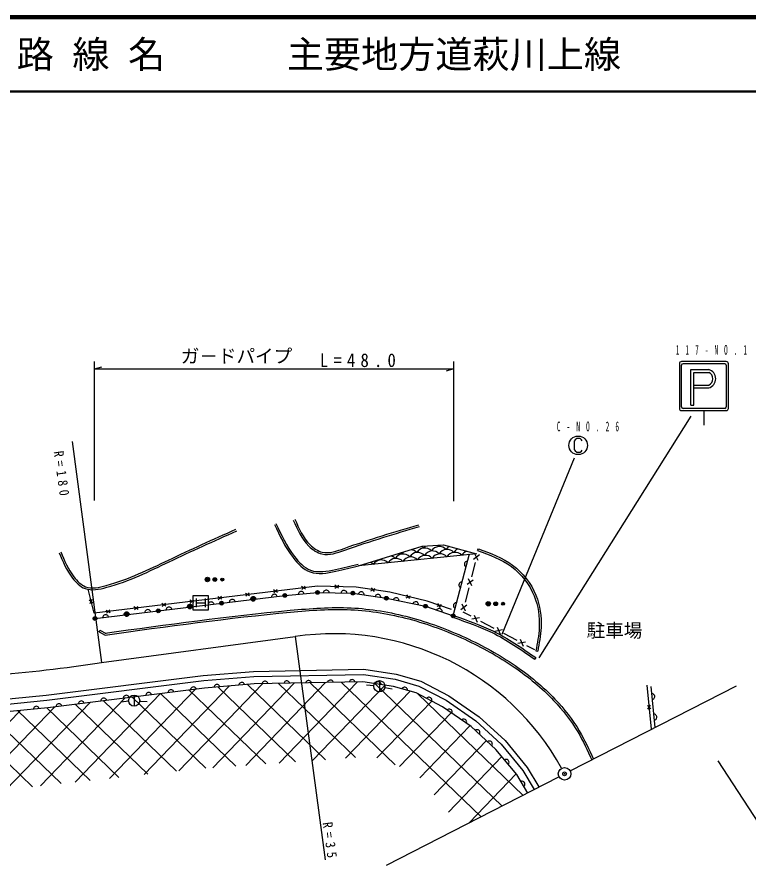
# Model space of a CAD drawing. Units: millimetres, scale not verified. Extents: x 40000 to 680000, y 20000 to 380000.
# Drawn here: x 180447 to 278932, y 264249 to 380000 of the extents above; entities that cross this region are included whole.
import ezdxf
from ezdxf.enums import TextEntityAlignment as Align

# ---------------------------------------------------------------- set-up
doc = ezdxf.new("R2010")
doc.units = ezdxf.units.MM
doc.header["$LTSCALE"] = 1000
doc.header["$PDMODE"] = 32
doc.header["$PDSIZE"] = 500
for name, color, linetype, lineweight in [('M-BGD', 7, 'Continuous', 25), ('M-TTL', 2, 'Continuous', 140), ('M-TTL-LINE', 7, 'Continuous', 50)]:
    doc.layers.add(name, color=color, linetype=linetype, lineweight=lineweight)
doc.layers.add('M-OTRS', color=6, linetype='Continuous')
doc.layers.add('M-TTL-TXT', color=7, linetype='Continuous')
doc.styles.add('ＭＳ ゴシック', font='')
doc.styles.get('ＭＳ ゴシック').set_extended_font_data('MS Gothic')

msp = doc.modelspace()

# ---------------------------------------------------------------- hatches: boundary and pattern name
at = {"layer": 'M-BGD'}
h = msp.add_hatch(dxfattribs=at)
h.set_pattern_fill('USER', color=256, style=0, pattern_type=2)
h.set_pattern_definition([(226.0627, (123802, 378750), (2160.3, -2081.614), []), (316.0627, (123802, 378750), (2081.614, 2160.3), [])])
h.paths.add_polyline_path([(167807, 285458), (175300, 286106), (184552, 287022), (205676, 289670), (212338, 290214), (226996, 290486), (231096, 289868), (234135, 289000), (237688, 287158), (241560, 284469), (244886, 281409), (247715, 278005), (249185, 275512), (240184, 270964), (234095, 278244), (228339, 280478), (204366, 278760), (168818, 274876)])

# ---------------------------------------------------------------- linework, layer by layer
for p, q in [((190860, 314941), (190860, 333633)), ((239172, 333633), (239172, 314819)), ((275891, 333630), (269879, 333630)), ((190860, 332633), (191860, 332913)), ((190860, 332633), (239172, 332633)), ((239172, 332633), (238172, 332353)), ((269583, 333334), (269583, 327322)), ((269879, 327519), (269879, 333137)), ((275694, 333334), (270076, 333334)), ((275891, 333137), (275891, 327519)), ((276186, 327322), (276186, 333334)), ((271540, 330471), (273547, 330471)), ((271540, 330076), (273547, 330076)), ((271146, 327779), (271540, 327779)), ((269879, 327026), (275891, 327026)), ((275694, 327322), (270076, 327322)), ((272885, 327026), (272885, 325080)), ((271122, 326297), (250683, 293726)), ((187840, 322846), (191814, 293110)), ((255430, 320627), (245672, 296891)), ((226405, 306106), (234969, 308753)), ((234969, 308753), (237838, 308954)), ((237838, 308954), (242268, 307746)), ((242431, 308182), (242538, 308408)), ((242268, 307746), (226405, 306106)), ((242688, 307600), (241872, 306981)), ((242493, 306825), (242068, 307757)), ((242097, 306563), (241609, 304624)), ((219249, 303000), (218704, 303336)), ((218752, 302939), (219200, 303397)), ((223214, 303124), (223726, 303508)), ((223714, 303108), (223226, 303524)), ((241833, 304206), (241017, 303587)), ((241638, 303431), (241213, 304363)), ((190923, 299032), (216487, 302132)), ((211737, 302083), (211192, 302419)), ((211241, 302022), (211688, 302480)), ((215493, 302541), (214948, 302878)), ((214996, 302481), (215444, 302938)), ((216487, 302132), (220864, 302536)), ((220864, 302536), (225637, 302455)), ((225637, 302455), (230140, 301754)), ((228062, 302749), (228614, 303074)), ((228557, 302678), (228119, 303145)), ((233306, 301714), (232916, 302222)), ((241242, 303169), (240754, 301230)), ((190148, 301542), (190657, 301153)), ((190269, 301056), (190536, 301639)), ((200469, 300707), (199924, 301044)), ((199973, 300647), (200421, 301104)), ((204225, 301166), (203680, 301502)), ((203729, 301105), (204177, 301563)), ((204544, 301736), (204544, 300536)), ((204544, 301136), (205744, 301136)), ((205744, 301736), (205744, 300536)), ((207981, 301624), (207436, 301961)), ((207485, 301564), (207933, 302021)), ((230140, 301754), (235412, 300676)), ((232820, 301833), (233401, 302102)), ((237437, 300525), (237091, 301064)), ((240783, 300037), (240358, 300969)), ((192957, 299790), (192413, 300127)), ((192461, 299730), (192909, 300188)), ((196713, 300249), (196168, 300585)), ((196217, 300188), (196665, 300646)), ((235412, 300676), (239134, 299381)), ((236963, 300685), (237565, 300904)), ((240979, 300812), (240163, 300193)), ((240428, 299938), (241504, 299373)), ((242670, 299120), (241664, 298926)), ((241962, 299493), (242372, 298554)), ((242831, 298674), (244601, 297743)), ((245768, 297491), (244762, 297297)), ((245060, 297863), (245470, 296924)), ((191475, 297254), (191593, 297474)), ((191475, 297254), (192311, 296804)), ((191593, 297474), (192429, 297024)), ((191814, 293110), (217874, 296593)), ((217874, 296593), (221889, 266553)), ((245928, 297044), (247698, 296113)), ((248865, 295861), (247859, 295667)), ((248157, 296233), (248567, 295295)), ((249026, 295415), (250101, 294849)), ((250269, 294671), (250516, 294635)), ((250252, 293763), (250119, 293551)), ((229208, 290662), (229208, 289162)), ((228461, 289978), (227465, 290066)), ((229942, 289759), (230921, 289555)), ((254886, 278502), (277274, 289982)), ((265820, 284109), (265255, 290048)), ((266342, 284376), (265802, 289884)), ((196189, 288730), (196189, 287230)), ((195444, 287897), (194450, 287786)), ((196937, 287922), (197934, 287846)), ((265315, 287308), (265761, 286848)), ((265362, 286810), (265713, 287346)), ((286559, 261825), (274807, 279860)), ((230175, 265831), (253373, 277726))]:
    msp.add_line(p, q, dxfattribs=at)
for points in [[(271146, 327779), (271146, 332550), (273532, 332550)], [(271540, 327779), (271540, 332155), (273532, 332155)], [(256510, 322948), (256410, 323098), (256210, 323248), (255760, 323248), (255560, 323098), (255410, 322898), (255410, 321798), (255560, 321598), (255760, 321448), (256210, 321448), (256410, 321548), (256510, 321698)], [(190923, 299032), (216487, 302132), (220864, 302536), (225637, 302455), (230140, 301754), (235412, 300676), (239134, 299381), (241349, 307739)], [(241083, 306732), (240982, 306726), (240892, 306700), (240794, 306643), (240727, 306578), (240672, 306494), (240639, 306370), (240645, 306269), (240671, 306179), (240728, 306082), (240793, 306015), (240878, 305959)], [(238895, 300242), (235632, 301348), (230590, 302588), (226086, 303235), (220854, 303397), (190807, 299729), (189998, 302966)], [(240344, 303947), (240243, 303940), (240153, 303914), (240056, 303858), (239989, 303793), (239933, 303708), (239900, 303584), (239907, 303483), (239933, 303394), (239989, 303296), (240055, 303229), (240139, 303173)], [(215463, 302008), (215420, 302099), (215363, 302173), (215274, 302243), (215189, 302281), (215089, 302301), (214962, 302285), (214871, 302242), (214797, 302185), (214727, 302096), (214689, 302011), (214669, 301911)], [(219073, 302371), (219033, 302464), (218978, 302539), (218890, 302611), (218806, 302652), (218708, 302675), (218580, 302663), (218488, 302622), (218413, 302567), (218340, 302480), (218300, 302396), (218277, 302297)], [(222457, 302509), (222426, 302606), (222380, 302687), (222301, 302768), (222222, 302817), (222127, 302851), (221999, 302853), (221902, 302823), (221821, 302776), (221740, 302698), (221691, 302618), (221657, 302523)], [(224843, 302469), (224813, 302565), (224766, 302646), (224688, 302728), (224609, 302777), (224513, 302811), (224385, 302813), (224289, 302782), (224208, 302736), (224127, 302657), (224077, 302578), (224044, 302482)], [(227158, 302219), (227141, 302318), (227106, 302405), (227039, 302496), (226968, 302556), (226878, 302602), (226751, 302622), (226651, 302605), (226565, 302570), (226474, 302503), (226414, 302432), (226367, 302342)], [(229410, 301868), (229393, 301968), (229358, 302054), (229291, 302146), (229219, 302205), (229129, 302252), (229003, 302271), (228903, 302255), (228817, 302219), (228725, 302153), (228666, 302081), (228619, 301991)], [(206942, 300974), (206899, 301066), (206841, 301139), (206752, 301209), (206667, 301247), (206568, 301267), (206441, 301252), (206350, 301209), (206276, 301151), (206206, 301062), (206168, 300977), (206148, 300878)], [(209783, 301319), (209739, 301410), (209682, 301484), (209593, 301554), (209508, 301592), (209409, 301612), (209281, 301597), (209190, 301553), (209116, 301496), (209047, 301407), (209009, 301322), (208988, 301223)], [(212623, 301663), (212580, 301755), (212522, 301828), (212433, 301898), (212348, 301936), (212249, 301956), (212122, 301941), (212030, 301898), (211957, 301840), (211887, 301751), (211849, 301666), (211829, 301567)], [(231850, 301404), (231838, 301505), (231807, 301593), (231745, 301687), (231676, 301750), (231588, 301801), (231463, 301827), (231363, 301815), (231275, 301784), (231180, 301721), (231117, 301652), (231066, 301565)], [(234486, 300865), (234474, 300966), (234443, 301054), (234381, 301148), (234312, 301211), (234224, 301262), (234099, 301287), (233998, 301275), (233910, 301244), (233816, 301182), (233753, 301113), (233702, 301025)], [(239606, 301161), (239505, 301154), (239415, 301129), (239317, 301072), (239250, 301007), (239195, 300922), (239162, 300798), (239168, 300697), (239194, 300608), (239251, 300510), (239316, 300443), (239401, 300387)], [(195580, 299596), (195537, 299688), (195480, 299762), (195391, 299831), (195305, 299869), (195206, 299890), (195079, 299874), (194988, 299831), (194914, 299774), (194844, 299684), (194806, 299599), (194786, 299500)], [(198421, 299941), (198377, 300032), (198320, 300106), (198231, 300176), (198146, 300214), (198047, 300234), (197920, 300219), (197828, 300175), (197755, 300118), (197685, 300029), (197647, 299944), (197627, 299845)], [(201261, 300285), (201218, 300377), (201161, 300450), (201072, 300520), (200986, 300558), (200887, 300579), (200760, 300563), (200669, 300520), (200595, 300462), (200525, 300373), (200487, 300288), (200467, 300189)], [(204102, 300630), (204058, 300721), (204001, 300795), (203912, 300865), (203827, 300903), (203728, 300923), (203601, 300908), (203509, 300864), (203435, 300807), (203366, 300718), (203328, 300633), (203307, 300534)], [(237651, 299897), (237652, 299998), (237633, 300090), (237584, 300191), (237524, 300263), (237444, 300325), (237323, 300367), (237222, 300368), (237130, 300349), (237029, 300300), (236957, 300240), (236895, 300160)], [(192740, 299252), (192697, 299343), (192639, 299417), (192550, 299487), (192465, 299525), (192366, 299545), (192239, 299530), (192147, 299486), (192074, 299429), (192004, 299340), (191966, 299255), (191946, 299156)], [(167659, 287255), (175155, 287800), (184363, 288711), (205502, 291361), (212253, 291912), (227107, 292188), (231458, 291533), (234766, 290588), (238568, 288616), (242625, 285799), (246121, 282583), (249110, 278987), (250649, 276376)], [(167710, 286557), (175215, 287102), (184441, 288016), (205574, 290665), (212288, 291213), (227062, 291487), (231309, 290848), (234506, 289934), (238206, 288016), (242187, 285251), (245612, 282099), (248535, 278583), (250046, 276020)], [(214203, 290248), (214170, 290344), (214120, 290423), (214039, 290501), (213958, 290548), (213861, 290578), (213733, 290576), (213638, 290542), (213559, 290492), (213480, 290411), (213434, 290330), (213404, 290233)], [(217135, 290303), (217101, 290398), (217052, 290477), (216970, 290556), (216889, 290602), (216793, 290632), (216665, 290630), (216570, 290596), (216490, 290547), (216412, 290465), (216365, 290384), (216335, 290288)], [(220067, 290357), (220033, 290452), (219983, 290532), (219902, 290610), (219821, 290657), (219725, 290687), (219597, 290684), (219501, 290651), (219422, 290601), (219344, 290520), (219297, 290439), (219267, 290342)], [(222998, 290411), (222965, 290507), (222915, 290586), (222834, 290664), (222753, 290711), (222656, 290741), (222528, 290739), (222433, 290705), (222354, 290655), (222275, 290574), (222229, 290493), (222198, 290397)], [(225930, 290466), (225896, 290561), (225847, 290640), (225765, 290719), (225684, 290765), (225588, 290795), (225460, 290793), (225364, 290759), (225285, 290710), (225207, 290628), (225160, 290548), (225130, 290451)], [(249185, 275512), (247715, 278005), (244886, 281409), (241560, 284469), (237688, 287158), (234135, 289000), (231097, 289868), (226996, 290486), (212338, 290214), (205676, 289670), (184552, 287022), (175300, 286106), (167783, 285560)], [(201547, 289152), (201503, 289243), (201445, 289317), (201356, 289386), (201271, 289424), (201172, 289444), (201045, 289428), (200953, 289384), (200880, 289327), (200810, 289237), (200773, 289152), (200753, 289053)], [(204565, 289531), (204521, 289622), (204463, 289695), (204374, 289765), (204289, 289802), (204189, 289822), (204062, 289806), (203971, 289762), (203898, 289705), (203828, 289616), (203791, 289530), (203771, 289431)], [(207740, 289838), (207701, 289931), (207646, 290007), (207560, 290081), (207477, 290122), (207378, 290146), (207251, 290136), (207158, 290096), (207082, 290041), (207009, 289955), (206967, 289872), (206943, 289773)], [(211071, 290110), (211031, 290203), (210977, 290279), (210891, 290352), (210807, 290394), (210709, 290418), (210581, 290407), (210488, 290368), (210412, 290313), (210339, 290227), (210298, 290143), (210274, 290045)], [(229442, 290117), (229424, 290217), (229389, 290303), (229322, 290394), (229250, 290454), (229160, 290500), (229033, 290519), (228933, 290501), (228847, 290466), (228756, 290399), (228697, 290327), (228651, 290236)], [(233000, 289324), (232996, 289425), (232972, 289515), (232917, 289614), (232853, 289683), (232770, 289740), (232647, 289775), (232545, 289770), (232455, 289746), (232356, 289691), (232288, 289628), (232231, 289544)], [(192494, 288017), (192450, 288109), (192392, 288182), (192303, 288251), (192218, 288289), (192118, 288309), (191991, 288293), (191900, 288249), (191827, 288192), (191757, 288102), (191720, 288017), (191700, 287918)], [(195511, 288396), (195468, 288487), (195410, 288560), (195321, 288630), (195235, 288667), (195136, 288687), (195009, 288671), (194918, 288628), (194844, 288570), (194775, 288481), (194737, 288395), (194717, 288296)], [(198529, 288774), (198485, 288865), (198428, 288939), (198338, 289008), (198253, 289046), (198154, 289066), (198027, 289050), (197936, 289006), (197862, 288948), (197793, 288859), (197755, 288774), (197735, 288674)], [(236267, 287895), (236283, 287995), (236277, 288088), (236243, 288196), (236194, 288275), (236123, 288348), (236010, 288407), (235910, 288422), (235817, 288417), (235709, 288382), (235629, 288333), (235557, 288263)], [(265976, 288109), (266068, 288150), (266143, 288206), (266215, 288293), (266255, 288377), (266277, 288476), (266265, 288603), (266224, 288696), (266168, 288771), (266081, 288843), (265996, 288883), (265898, 288905)], [(183408, 286909), (183367, 287001), (183311, 287076), (183224, 287148), (183140, 287187), (183041, 287210), (182913, 287197), (182821, 287156), (182746, 287100), (182674, 287013), (182635, 286928), (182612, 286830)], [(186458, 287261), (186414, 287352), (186357, 287425), (186267, 287495), (186182, 287533), (186083, 287552), (185956, 287536), (185865, 287493), (185791, 287435), (185722, 287346), (185684, 287261), (185664, 287161)], [(189476, 287639), (189432, 287730), (189375, 287804), (189285, 287873), (189200, 287911), (189101, 287931), (188974, 287915), (188882, 287871), (188809, 287813), (188739, 287724), (188702, 287639), (188682, 287540)], [(238985, 286257), (239013, 286354), (239020, 286447), (238999, 286559), (238961, 286644), (238901, 286725), (238795, 286798), (238698, 286826), (238605, 286833), (238494, 286812), (238409, 286774), (238328, 286714)], [(266246, 285355), (266338, 285396), (266413, 285452), (266485, 285539), (266525, 285623), (266548, 285722), (266535, 285849), (266494, 285942), (266438, 286017), (266351, 286089), (266266, 286129), (266168, 286151)], [(240921, 284913), (240949, 285010), (240955, 285103), (240935, 285214), (240897, 285299), (240836, 285380), (240731, 285453), (240634, 285482), (240541, 285488), (240430, 285468), (240345, 285430), (240264, 285369)], [(242686, 283433), (242727, 283525), (242746, 283617), (242741, 283730), (242715, 283819), (242666, 283908), (242572, 283994), (242480, 284036), (242388, 284055), (242275, 284050), (242186, 284023), (242097, 283975)], [(244349, 281903), (244390, 281995), (244409, 282087), (244404, 282200), (244378, 282289), (244329, 282378), (244235, 282464), (244142, 282506), (244051, 282525), (243938, 282520), (243849, 282494), (243760, 282445)], [(246556, 279399), (246609, 279485), (246640, 279573), (246651, 279686), (246636, 279778), (246600, 279873), (246518, 279971), (246432, 280024), (246344, 280055), (246231, 280066), (246139, 280051), (246045, 280015)], [(248653, 276414), (248719, 276491), (248764, 276573), (248792, 276682), (248793, 276775), (248772, 276874), (248707, 276985), (248630, 277051), (248548, 277096), (248439, 277124), (248345, 277125), (248247, 277103)]]:
    msp.add_lwpolyline(points, dxfattribs=at)
msp.add_lwpolyline([(204144, 300136), (204144, 302136), (206144, 302136), (206144, 300136)], close=True, dxfattribs=at)
for centre, radius in [((255960, 322348), 1250), ((206053, 304277), 300), ((206053, 304277), 250), ((206053, 304277), 200), ((206053, 304277), 150), ((207053, 304277), 250), ((207053, 304277), 200), ((207053, 304277), 150), ((208053, 304277), 200), ((208053, 304277), 150), ((206053, 304277), 100), ((206053, 304277), 50), ((207053, 304277), 100), ((207053, 304277), 50), ((208053, 304277), 100), ((208053, 304277), 50), ((216487, 302132), 250), ((216487, 302132), 220), ((216487, 302132), 190), ((216487, 302132), 160), ((216487, 302132), 130), ((216487, 302132), 100), ((216487, 302132), 70), ((216487, 302132), 40), ((216487, 302132), 10), ((220864, 302536), 250), ((220864, 302536), 220), ((220864, 302536), 190), ((220864, 302536), 160), ((220864, 302536), 130), ((220864, 302536), 100), ((220864, 302536), 70), ((220864, 302536), 40), ((220864, 302536), 10), ((225637, 302455), 250), ((225637, 302455), 220), ((225637, 302455), 190), ((225637, 302455), 160), ((225637, 302455), 130), ((225637, 302455), 100), ((225637, 302455), 70), ((225637, 302455), 40), ((225637, 302455), 10), ((207965, 301098), 250), ((207965, 301098), 220), ((207965, 301098), 190), ((207965, 301098), 160), ((207965, 301098), 130), ((207965, 301098), 100), ((207965, 301098), 70), ((207965, 301098), 40), ((207965, 301098), 10), ((212226, 301615), 250), ((212226, 301615), 220), ((212226, 301615), 190), ((212226, 301615), 160), ((212226, 301615), 130), ((212226, 301615), 100), ((212226, 301615), 70), ((212226, 301615), 40), ((212226, 301615), 10), ((230140, 301754), 250), ((230140, 301754), 220), ((230140, 301754), 190), ((230140, 301754), 160), ((230140, 301754), 130), ((230140, 301754), 100), ((230140, 301754), 70), ((230140, 301754), 40), ((230140, 301754), 10), ((243860, 301021), 300), ((243860, 301021), 250), ((243860, 301021), 200), ((243860, 301021), 150), ((243860, 301021), 100), ((243860, 301021), 50), ((244860, 301021), 250), ((244860, 301021), 200), ((244860, 301021), 150), ((244860, 301021), 100), ((244860, 301021), 50), ((245860, 301021), 200), ((245860, 301021), 150), ((245860, 301021), 100), ((245860, 301021), 50), ((195183, 299548), 250), ((199444, 300065), 250), ((199444, 300065), 220), ((199444, 300065), 190), ((199444, 300065), 160), ((199444, 300065), 130), ((199444, 300065), 100), ((199444, 300065), 70), ((199444, 300065), 40), ((199444, 300065), 10), ((203705, 300582), 250), ((203705, 300582), 220), ((203705, 300582), 190), ((203705, 300582), 160), ((203705, 300582), 130), ((203705, 300582), 100), ((203705, 300582), 70), ((203705, 300582), 40), ((203705, 300582), 10), ((235412, 300676), 250), ((235412, 300676), 220), ((235412, 300676), 190), ((235412, 300676), 160), ((235412, 300676), 130), ((235412, 300676), 100), ((235412, 300676), 70), ((235412, 300676), 40), ((235412, 300676), 10), ((190923, 299032), 250), ((190923, 299032), 220), ((190923, 299032), 190), ((190923, 299032), 160), ((190923, 299032), 130), ((190923, 299032), 100), ((190923, 299032), 70), ((190923, 299032), 40), ((190923, 299032), 10), ((195183, 299548), 220), ((195183, 299548), 190), ((195183, 299548), 160), ((195183, 299548), 130), ((195183, 299548), 100), ((195183, 299548), 70), ((195183, 299548), 40), ((195183, 299548), 10), ((239134, 299381), 250), ((239134, 299381), 220), ((239134, 299381), 190), ((239134, 299381), 160), ((239134, 299381), 130), ((239134, 299381), 100), ((239134, 299381), 70), ((239134, 299381), 40), ((239134, 299381), 10), ((229208, 289912), 750), ((196189, 287980), 750), ((254129, 278114), 850), ((254129, 278114), 34)]:
    msp.add_circle(centre, radius, dxfattribs=at)
for centre, radius, start, end in [((269879, 333334), 296, 90, 180), ((275891, 333334), 296, 0, 90), ((270076, 333137), 197, 90, 180), ((273197, 331311), 1283, 285.82239, 74.8512), ((275694, 333137), 197, 0, 90), ((273168, 331310), 921, 294.29984, 66.689), ((269879, 327322), 296, 180, 270), ((270076, 327519), 197, 180, 270), ((275694, 327519), 197, 270, 0), ((275891, 327322), 296, 270, 0), ((233319, 307071), 1246, 133.21521, 149.03436), ((234362, 306678), 1246, 42.77417, 149.03436), ((233319, 307071), 1246, 42.77417, 81.13785), ((235302, 307276), 1246, 42.77417, 149.03436), ((234259, 307670), 1246, 42.77417, 58.67435), ((236242, 307875), 1246, 133.22815, 149.03436), ((236345, 306883), 1246, 42.77417, 149.03436), ((237285, 307481), 1246, 42.77417, 149.03436), ((236242, 307875), 1246, 42.77417, 54.8002), ((238225, 308080), 1246, 137.79279, 149.03436), ((238328, 307088), 1246, 42.77417, 149.03436), ((239268, 307687), 1246, 121.91711, 149.03436), ((239370, 306695), 1246, 42.77417, 149.03436), ((240310, 307293), 1246, 114.92163, 149.03436), ((241353, 306900), 1246, 106.71561, 149.03436), ((229456, 305670), 1246, 42.77417, 149.03436), ((228413, 306063), 1246, 42.77417, 47.76685), ((230396, 306268), 1246, 141.92618, 149.03436), ((231439, 305875), 1246, 42.77417, 149.03436), ((230396, 306268), 1246, 42.77417, 72.42688), ((232379, 306473), 1246, 42.77417, 149.03436), ((231336, 306866), 1246, 42.77417, 53.03207), ((233422, 306080), 1246, 42.77417, 149.03436), ((235404, 306285), 1246, 42.77417, 149.03436), ((237387, 306490), 1246, 42.77417, 149.03436), ((227473, 305465), 1246, 42.77417, 65.3187), ((223069, 261981), 35000, 28.83936, 98.53644), ((163861, 470926), 180000, 269.35957, 278.93394)]:
    msp.add_arc(centre, radius, start, end, dxfattribs=at)
for points, knots in [([(215065, 311711), (215781, 310178), (216497, 308644), (217578, 307233), (218208, 306410), (218961, 305629), (219865, 305300), (220915, 304918), (222168, 305148), (223344, 305397), (224406, 305622), (225405, 305864), (226405, 306106)], [0, 0, 0, 0, 1, 1, 1, 2, 2, 2, 3, 3, 3, 4, 4, 4, 4]), ([(215283, 311834), (215992, 310315), (216700, 308796), (217770, 307393), (218372, 306604), (219087, 305852), (219948, 305536), (220960, 305165), (222173, 305399), (223312, 305645), (224367, 305873), (225358, 306111), (226348, 306349)], [0, 0, 0, 0, 1, 1, 1, 2, 2, 2, 3, 3, 3, 4, 4, 4, 4]), ([(217610, 312291), (218159, 311024), (218708, 309756), (219704, 308780), (220207, 308286), (220825, 307867), (221476, 307717), (222453, 307491), (223505, 307872), (224536, 308232), (228041, 309456), (231314, 310439), (234587, 311421)], [0, 0, 0, 0, 1, 1, 1, 2, 2, 2, 3, 3, 3, 4, 4, 4, 4]), ([(217825, 312419), (218361, 311168), (218897, 309917), (219881, 308956), (220350, 308498), (220920, 308106), (221522, 307962), (222463, 307737), (223480, 308118), (224477, 308475), (227979, 309729), (231246, 310694), (234512, 311660)], [0, 0, 0, 0, 1, 1, 1, 2, 2, 2, 3, 3, 3, 4, 4, 4, 4]), ([(186103, 307893), (186591, 306710), (187080, 305528), (187892, 304475), (188354, 303875), (188922, 303317), (189584, 303070), (190460, 302744), (191499, 302962), (192491, 303230), (195592, 304068), (198218, 305390), (200922, 306679), (203883, 308090), (206938, 309461), (209992, 310831)], [0, 0, 0, 0, 1, 1, 1, 2, 2, 2, 3, 3, 3, 4, 4, 4, 5, 5, 5, 5]), ([(186325, 308009), (186805, 306842), (187285, 305675), (188086, 304633), (188519, 304069), (189046, 303541), (189663, 303308), (190494, 302992), (191488, 303212), (192436, 303474), (195528, 304328), (198135, 305631), (200823, 306908), (203779, 308313), (206834, 309686), (209888, 311058)], [0, 0, 0, 0, 1, 1, 1, 2, 2, 2, 3, 3, 3, 4, 4, 4, 5, 5, 5, 5]), ([(242431, 308182), (244032, 307599), (245634, 307016), (246984, 306017), (248323, 305026), (249415, 303626), (250045, 302061), (250587, 300713), (250787, 299243), (250716, 297806), (250665, 296749), (250467, 295710), (250269, 294671)], [0, 0, 0, 0, 1, 1, 1, 2, 2, 2, 3, 3, 3, 4, 4, 4, 4]), ([(242538, 308408), (244157, 307815), (245775, 307222), (247141, 306212), (248512, 305198), (249628, 303763), (250274, 302160), (250830, 300781), (251038, 299278), (250966, 297808), (250915, 296739), (250715, 295687), (250516, 294635)], [0, 0, 0, 0, 1, 1, 1, 2, 2, 2, 3, 3, 3, 4, 4, 4, 4]), ([(192280, 297052), (200563, 298205), (208846, 299359), (217204, 300132), (219928, 300384), (222660, 300595), (225383, 300464), (228030, 300337), (230667, 299887), (233242, 299210), (235836, 298513), (238351, 297567), (240799, 296453), (243120, 295366), (245359, 294129), (247485, 292692), (249412, 291361), (251228, 289871), (252842, 288172), (254082, 286867), (255202, 285439), (256114, 283894), (256832, 282678), (257421, 281390), (258011, 280101)], [0, 0, 0, 0, 1, 1, 1, 2, 2, 2, 3, 3, 3, 4, 4, 4, 5, 5, 5, 6, 6, 6, 7, 7, 7, 8, 8, 8, 8]), ([(192311, 296804), (200590, 297956), (208870, 299109), (217225, 299882), (219937, 300134), (222658, 300345), (225368, 300215), (227999, 300089), (230620, 299641), (233179, 298968), (235759, 298275), (238260, 297334), (240695, 296226), (243003, 295145), (245228, 293915), (247343, 292487), (249256, 291165), (251059, 289686), (252661, 288000), (253889, 286707), (254998, 285292), (255902, 283762), (256616, 282552), (257202, 281271), (257787, 279990)], [0, 0, 0, 0, 1, 1, 1, 2, 2, 2, 3, 3, 3, 4, 4, 4, 5, 5, 5, 6, 6, 6, 7, 7, 7, 8, 8, 8, 8]), ([(239221, 299150), (240972, 298546), (242723, 297942), (244371, 297134), (246390, 296144), (248255, 294848), (250119, 293551)], [0, 0, 0, 0, 1, 1, 1, 2, 2, 2, 2]), ([(239312, 299382), (241070, 298776), (242828, 298169), (244484, 297358), (246509, 296364), (248380, 295064), (250252, 293763)], [0, 0, 0, 0, 1, 1, 1, 2, 2, 2, 2])]:
    msp.add_open_spline(points, degree=3, knots=knots, dxfattribs=at)
at = {"layer": 'M-OTRS'}
msp.add_point((254129, 278114), dxfattribs=at)
at = {"layer": 'M-TTL'}
msp.add_line((680000, 380000), (40000, 380000), dxfattribs=at)
at = {"layer": 'M-TTL-LINE'}
msp.add_line((40000, 370000), (680000, 370000), dxfattribs=at)

# ---------------------------------------------------------------- texts
at = {"layer": 'M-BGD', "style": 'ＭＳ ゴシック'}
for s, p in [('ガ－ドパイプ', (202469, 332899)), ('駐車場', (257102, 295952))]:
    msp.add_text(s, height=1833, dxfattribs=at).set_placement(p, align=Align.BOTTOM_LEFT)
at = {"layer": 'M-BGD', "attachment_point": 7, "style": 'ＭＳ ゴシック'}
for s, insert, char_height in [('\\T2.68;\\W0.45;117-NO.1', (269113, 334524), 1320), ('\\T1.62;\\W0.9;L=48.0', (221203, 332868), 1833), ('\\T2.71;\\W0.45;C-NO.26', (253090, 324214), 1320)]:
    msp.add_mtext(s, dxfattribs=dict(at, insert=insert, char_height=char_height))
at = {"layer": 'M-BGD', "char_height": 1320, "attachment_point": 7, "rotation": 277.8, "style": 'ＭＳ ゴシック'}
for s, insert in [('\\T1.63;\\W0.9;R=180', (185335, 321505)), ('\\T1.67;\\W0.9;R=35', (221539, 271533))]:
    msp.add_mtext(s, dxfattribs=dict(at, insert=insert))
at = {"layer": 'M-TTL-TXT', "style": 'ＭＳ ゴシック'}
for s, p in [('路 線 名', (180380, 375000)), ('主要地方道萩川上線', (216734, 375000))]:
    msp.add_text(s, height=3666, dxfattribs=at).set_placement(p, align=Align.MIDDLE_LEFT)

doc.saveas('drawing.dxf')
